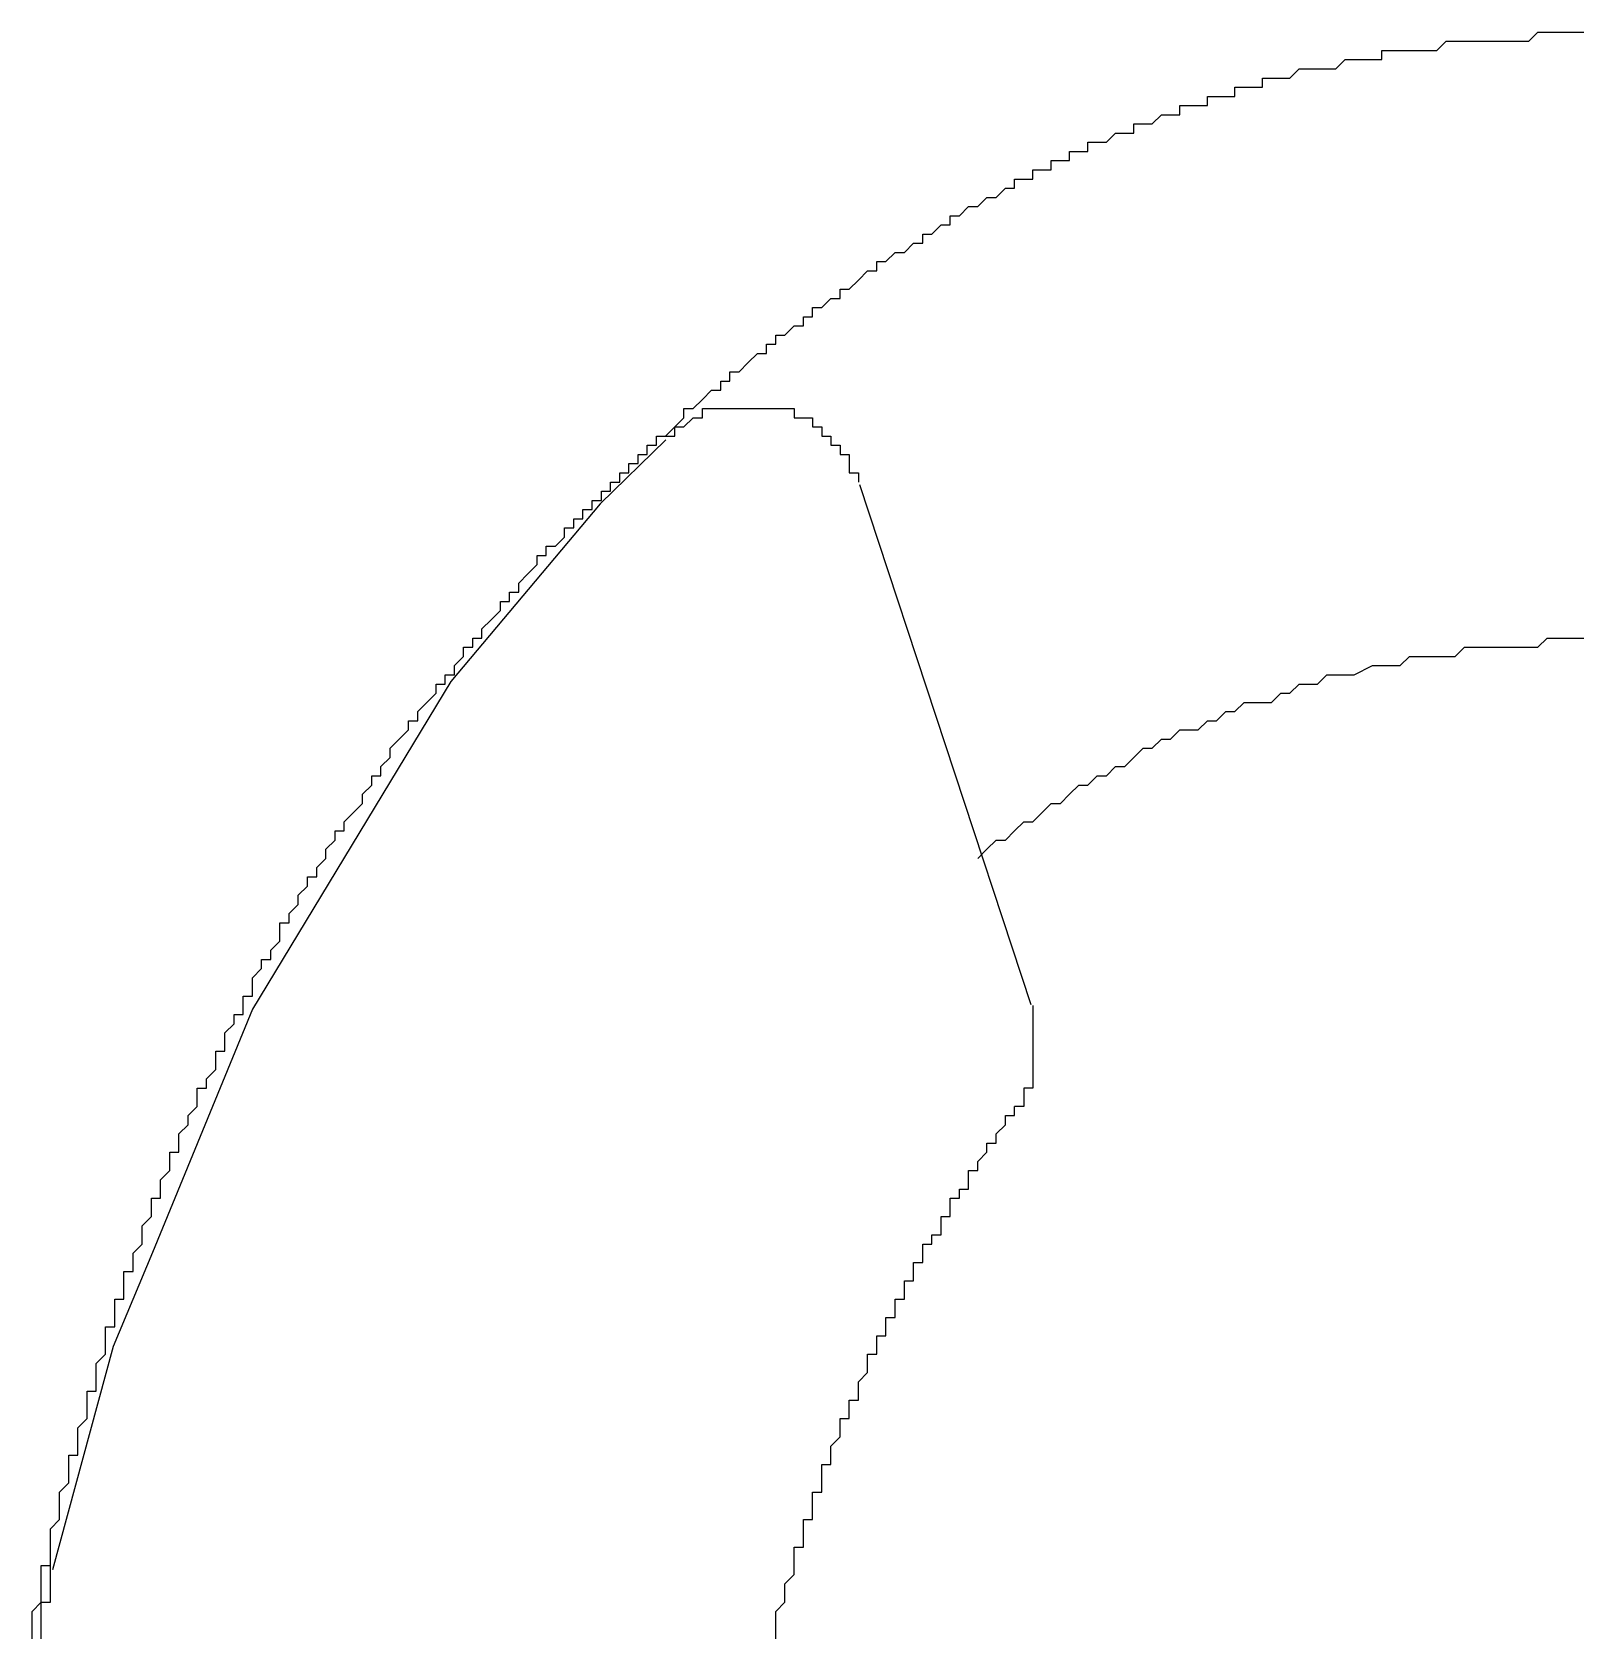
# Model space of a CAD drawing. Header units: inches. Extents: x -233729 to 737493, y -275239 to 196021.
# Drawn here: x 358954.1 to 359122.7, y -220600.3 to -220425.6 of the extents above; entities that cross this region are included whole.
import ezdxf

# ---------------------------------------------------------------- set-up
doc = ezdxf.new("R2010")
doc.units = ezdxf.units.IN
doc.header["$MEASUREMENT"] = 0
doc.layers.add('_FL_FAC_OFFICES', color=252, linetype='Continuous')
doc.layers.add('_FL_FAC_WALLS', color=252, linetype='Continuous')

# ---------------------------------------------------------------- blocks, each defined once
blk = doc.blocks.new('FL_Building')
at = {"layer": '_FL_FAC_OFFICES', "color": 0}
for p, q in [((2245923.19, -304749.54), (2245916.04, -304756.48)), ((2245963, -304811.06), (2245944.34, -304754.44)), ((2245916.04, -304756.48), (2245899.8, -304775.86)), ((2245899.8, -304775.86), (2245878.18, -304811.52)), ((2245878.18, -304811.52), (2245867.28, -304838.02)), ((2245867.28, -304838.02), (2245863.03, -304848.27)), ((2245863.03, -304848.27), (2245856.4, -304872.58))]:
    blk.add_line(p, q, dxfattribs=at)
for points in [[(2245960.18, -304722.12, 0), (2245961.18, -304722.12, 0), (2245961.18, -304721.12, 0), (2245962.18, -304721.12, 0), (2245962.18, -304721.12, 0), (2245963.18, -304721.12, 0), (2245963.18, -304720.12, 0), (2245964.18, -304720.12, 0), (2245964.18, -304720.12, 0), (2245965.18, -304720.12, 0), (2245965.18, -304719.12, 0), (2245966.18, -304719.12, 0), (2245966.18, -304719.12, 0), (2245966.18, -304719.12, 0), (2245967.18, -304719.12, 0), (2245967.18, -304718.12, 0), (2245968.18, -304718.12, 0), (2245968.18, -304718.12, 0), (2245969.18, -304718.12, 0), (2245969.18, -304717.12, 0), (2245970.18, -304717.12, 0), (2245970.18, -304717.12, 0), (2245971.18, -304717.12, 0), (2245971.18, -304717.12, 0), (2245972.18, -304716.12, 0), (2245972.18, -304716.12, 0), (2245973.18, -304716.12, 0), (2245973.18, -304716.12, 0), (2245974.18, -304716.12, 0), (2245974.18, -304715.12, 0), (2245975.18, -304715.12, 0), (2245975.18, -304715.12, 0), (2245976.18, -304715.12, 0), (2245976.18, -304715.12, 0), (2245977.18, -304714.12, 0), (2245977.18, -304714.12, 0), (2245978.18, -304714.12, 0), (2245978.18, -304714.12, 0), (2245979.18, -304714.12, 0), (2245979.18, -304713.12, 0), (2245980.18, -304713.12, 0), (2245980.18, -304713.12, 0), (2245981.18, -304713.12, 0), (2245981.18, -304713.12, 0), (2245982.18, -304713.12, 0), (2245982.18, -304712.12, 0), (2245983.18, -304712.12, 0), (2245983.18, -304712.12, 0), (2245984.18, -304712.12, 0), (2245984.18, -304712.12, 0), (2245985.18, -304712.12, 0), (2245985.18, -304711.12, 0), (2245986.18, -304711.12, 0), (2245986.18, -304711.12, 0), (2245987.18, -304711.12, 0), (2245987.18, -304711.12, 0), (2245988.18, -304711.12, 0), (2245988.18, -304710.12, 0), (2245989.18, -304710.12, 0), (2245989.18, -304710.12, 0), (2245990.18, -304710.12, 0), (2245990.18, -304710.12, 0), (2245991.18, -304710.12, 0), (2245991.18, -304710.12, 0), (2245992.18, -304709.12, 0), (2245992.18, -304709.12, 0), (2245993.18, -304709.12, 0), (2245993.18, -304709.12, 0), (2245994.18, -304709.12, 0), (2245995.18, -304709.12, 0), (2245995.18, -304709.12, 0), (2245996.18, -304709.12, 0), (2245996.18, -304709.12, 0), (2245997.18, -304708.12, 0), (2245997.18, -304708.12, 0), (2245998.18, -304708.12, 0), (2245998.18, -304708.12, 0), (2245999.18, -304708.12, 0), (2245999.18, -304708.12, 0), (2246000.18, -304708.12, 0), (2246000.18, -304708.12, 0), (2246001.18, -304708.12, 0), (2246001.18, -304707.12, 0), (2246002.18, -304707.12, 0), (2246002.18, -304707.12, 0), (2246003.18, -304707.12, 0), (2246003.18, -304707.12, 0), (2246004.18, -304707.12, 0), (2246004.18, -304707.12, 0), (2246005.18, -304707.12, 0), (2246006.18, -304707.12, 0), (2246006.18, -304707.12, 0), (2246007.18, -304707.12, 0), (2246007.18, -304707.12, 0), (2246008.18, -304706.12, 0), (2246008.18, -304706.12, 0), (2246009.18, -304706.12, 0), (2246009.18, -304706.12, 0), (2246010.18, -304706.12, 0), (2246010.18, -304706.12, 0), (2246011.18, -304706.12, 0), (2246011.18, -304706.12, 0), (2246012.18, -304706.12, 0), (2246012.18, -304706.12, 0), (2246013.18, -304706.12, 0), (2246013.18, -304706.12, 0), (2246014.18, -304706.12, 0), (2246014.18, -304706.12, 0), (2246015.18, -304706.12, 0), (2246016.18, -304706.12, 0), (2246016.18, -304706.12, 0), (2246017.18, -304706.12, 0), (2246017.18, -304706.12, 0), (2246018.18, -304705.12, 0), (2246018.18, -304705.12, 0), (2246019.18, -304705.12, 0), (2246019.18, -304705.12, 0), (2246020.18, -304705.12, 0), (2246020.18, -304705.12, 0), (2246021.18, -304705.12, 0), (2246021.18, -304705.12, 0), (2246022.18, -304705.12, 0), (2246022.18, -304705.12, 0), (2246023.18, -304705.12, 0)], [(2245900.18, -304774.12, 0), (2245900.18, -304774.12, 0), (2245901.18, -304773.12, 0), (2245901.18, -304773.12, 0), (2245901.18, -304772.12, 0), (2245902.18, -304772.12, 0), (2245902.18, -304771.12, 0), (2245903.18, -304771.12, 0), (2245903.18, -304770.12, 0), (2245903.18, -304770.12, 0), (2245904.18, -304769.12, 0), (2245904.18, -304769.12, 0), (2245905.18, -304768.12, 0), (2245905.18, -304768.12, 0), (2245905.18, -304767.12, 0), (2245906.18, -304767.12, 0), (2245906.18, -304766.12, 0), (2245907.18, -304766.12, 0), (2245907.18, -304765.12, 0), (2245907.18, -304765.12, 0), (2245908.18, -304764.12, 0), (2245908.18, -304764.12, 0), (2245909.18, -304763.12, 0), (2245909.18, -304763.12, 0), (2245909.18, -304762.12, 0), (2245910.18, -304762.12, 0), (2245910.18, -304761.12, 0), (2245911.18, -304761.12, 0), (2245911.18, -304761.12, 0), (2245912.18, -304760.12, 0), (2245912.18, -304760.12, 0), (2245912.18, -304759.12, 0), (2245913.18, -304759.12, 0), (2245913.18, -304758.12, 0), (2245914.18, -304758.12, 0), (2245914.18, -304757.12, 0), (2245915.18, -304757.12, 0), (2245915.18, -304756.12, 0), (2245915.18, -304756.12, 0), (2245916.18, -304756.12, 0), (2245916.18, -304755.12, 0), (2245917.18, -304755.12, 0), (2245917.18, -304754.12, 0), (2245918.18, -304754.12, 0), (2245918.18, -304753.12, 0), (2245919.18, -304753.12, 0), (2245919.18, -304752.12, 0), (2245919.18, -304752.12, 0), (2245920.18, -304752.12, 0), (2245920.18, -304751.12, 0), (2245921.18, -304751.12, 0), (2245921.18, -304750.12, 0), (2245922.18, -304750.12, 0), (2245922.18, -304749.12, 0), (2245923.18, -304749.12, 0), (2245923.18, -304749.12, 0), (2245924.18, -304748.12, 0), (2245924.18, -304748.12, 0), (2245925.18, -304747.12, 0), (2245925.18, -304747.12, 0), (2245925.18, -304746.12, 0), (2245926.18, -304746.12, 0), (2245926.18, -304746.12, 0), (2245927.18, -304745.12, 0), (2245927.18, -304745.12, 0), (2245928.18, -304744.12, 0), (2245928.18, -304744.12, 0), (2245929.18, -304744.12, 0), (2245929.18, -304743.12, 0), (2245930.18, -304743.12, 0), (2245930.18, -304742.12, 0), (2245931.18, -304742.12, 0), (2245931.18, -304742.12, 0), (2245932.18, -304741.12, 0), (2245932.18, -304741.12, 0), (2245933.18, -304740.12, 0), (2245933.18, -304740.12, 0), (2245934.18, -304740.12, 0), (2245934.18, -304739.12, 0), (2245935.18, -304739.12, 0), (2245935.18, -304738.12, 0), (2245936.18, -304738.12, 0), (2245936.18, -304738.12, 0), (2245937.18, -304737.12, 0), (2245937.18, -304737.12, 0), (2245938.18, -304737.12, 0), (2245938.18, -304736.12, 0), (2245939.18, -304736.12, 0), (2245939.18, -304735.12, 0), (2245940.18, -304735.12, 0), (2245940.18, -304735.12, 0), (2245941.18, -304734.12, 0), (2245941.18, -304734.12, 0), (2245942.18, -304734.12, 0), (2245942.18, -304733.12, 0), (2245943.18, -304733.12, 0), (2245943.18, -304733.12, 0), (2245944.18, -304732.12, 0), (2245944.18, -304732.12, 0), (2245945.18, -304731.12, 0), (2245945.18, -304731.12, 0), (2245946.18, -304731.12, 0), (2245946.18, -304730.12, 0), (2245947.18, -304730.12, 0), (2245947.18, -304730.12, 0), (2245948.18, -304729.12, 0), (2245948.18, -304729.12, 0), (2245949.18, -304729.12, 0), (2245950.18, -304728.12, 0), (2245950.18, -304728.12, 0), (2245951.18, -304728.12, 0), (2245951.18, -304727.12, 0), (2245952.18, -304727.12, 0), (2245952.18, -304727.12, 0), (2245953.18, -304726.12, 0), (2245953.18, -304726.12, 0), (2245954.18, -304726.12, 0), (2245954.18, -304725.12, 0), (2245955.18, -304725.12, 0), (2245955.18, -304725.12, 0), (2245956.18, -304724.12, 0), (2245956.18, -304724.12, 0), (2245957.18, -304724.12, 0), (2245958.18, -304723.12, 0), (2245958.18, -304723.12, 0), (2245959.18, -304723.12, 0), (2245959.18, -304723.12, 0), (2245960.18, -304722.12, 0), (2245960.18, -304722.12, 0)], [(2245923.18, -304749.12, 0), (2245923.18, -304749.12, 0), (2245923.18, -304749.12, 0), (2245923.18, -304749.12, 0), (2245924.18, -304749.12, 0), (2245924.18, -304749.12, 0), (2245924.18, -304749.12, 0), (2245924.18, -304748.12, 0), (2245924.18, -304748.12, 0), (2245924.18, -304748.12, 0), (2245925.18, -304748.12, 0), (2245925.18, -304748.12, 0), (2245925.18, -304748.12, 0), (2245925.18, -304748.12, 0), (2245925.18, -304748.12, 0), (2245925.18, -304748.12, 0), (2245926.18, -304747.12, 0), (2245926.18, -304747.12, 0), (2245926.18, -304747.12, 0), (2245926.18, -304747.12, 0), (2245926.18, -304747.12, 0), (2245926.18, -304747.12, 0), (2245927.18, -304747.12, 0), (2245927.18, -304747.12, 0), (2245927.18, -304747.12, 0), (2245927.18, -304747.12, 0), (2245927.18, -304746.12, 0), (2245928.18, -304746.12, 0), (2245928.18, -304746.12, 0), (2245928.18, -304746.12, 0), (2245928.18, -304746.12, 0), (2245928.18, -304746.12, 0), (2245929.18, -304746.12, 0), (2245929.18, -304746.12, 0), (2245929.18, -304746.12, 0), (2245929.18, -304746.12, 0), (2245929.18, -304746.12, 0), (2245930.18, -304746.12, 0), (2245930.18, -304746.12, 0), (2245930.18, -304746.12, 0), (2245930.18, -304746.12, 0), (2245930.18, -304746.12, 0), (2245931.18, -304746.12, 0), (2245931.18, -304746.12, 0), (2245931.18, -304746.12, 0), (2245931.18, -304746.12, 0), (2245931.18, -304746.12, 0), (2245932.18, -304746.12, 0), (2245932.18, -304746.12, 0), (2245932.18, -304746.12, 0), (2245932.18, -304746.12, 0), (2245932.18, -304746.12, 0), (2245933.18, -304746.12, 0), (2245933.18, -304746.12, 0), (2245933.18, -304746.12, 0), (2245933.18, -304746.12, 0), (2245933.18, -304746.12, 0), (2245934.18, -304746.12, 0), (2245934.18, -304746.12, 0), (2245934.18, -304746.12, 0), (2245934.18, -304746.12, 0), (2245934.18, -304746.12, 0), (2245935.18, -304746.12, 0), (2245935.18, -304746.12, 0), (2245935.18, -304746.12, 0), (2245935.18, -304746.12, 0), (2245935.18, -304746.12, 0), (2245936.18, -304746.12, 0), (2245936.18, -304746.12, 0), (2245936.18, -304746.12, 0), (2245936.18, -304746.12, 0), (2245936.18, -304746.12, 0), (2245937.18, -304746.12, 0), (2245937.18, -304746.12, 0), (2245937.18, -304747.12, 0), (2245937.18, -304747.12, 0), (2245937.18, -304747.12, 0), (2245937.18, -304747.12, 0), (2245938.18, -304747.12, 0), (2245938.18, -304747.12, 0), (2245938.18, -304747.12, 0), (2245938.18, -304747.12, 0), (2245938.18, -304747.12, 0), (2245939.18, -304747.12, 0), (2245939.18, -304747.12, 0), (2245939.18, -304748.12, 0), (2245939.18, -304748.12, 0), (2245939.18, -304748.12, 0), (2245939.18, -304748.12, 0), (2245940.18, -304748.12, 0), (2245940.18, -304748.12, 0), (2245940.18, -304748.12, 0), (2245940.18, -304748.12, 0), (2245940.18, -304749.12, 0), (2245940.18, -304749.12, 0), (2245941.18, -304749.12, 0), (2245941.18, -304749.12, 0), (2245941.18, -304749.12, 0), (2245941.18, -304749.12, 0), (2245941.18, -304749.12, 0), (2245941.18, -304749.12, 0), (2245941.18, -304750.12, 0), (2245942.18, -304750.12, 0), (2245942.18, -304750.12, 0), (2245942.18, -304750.12, 0), (2245942.18, -304750.12, 0), (2245942.18, -304750.12, 0), (2245942.18, -304751.12, 0), (2245942.18, -304751.12, 0), (2245942.18, -304751.12, 0), (2245943.18, -304751.12, 0), (2245943.18, -304751.12, 0), (2245943.18, -304751.12, 0), (2245943.18, -304752.12, 0), (2245943.18, -304752.12, 0), (2245943.18, -304752.12, 0), (2245943.18, -304752.12, 0), (2245943.18, -304752.12, 0), (2245943.18, -304752.12, 0), (2245943.18, -304753.12, 0), (2245944.18, -304753.12, 0), (2245944.18, -304753.12, 0), (2245944.18, -304753.12, 0), (2245944.18, -304753.12, 0), (2245944.18, -304754.12, 0), (2245944.18, -304754.12, 0), (2245944.18, -304754.12, 0), (2245944.18, -304754.12, 0), (2245944.18, -304754.12, 0)], [(2245957.18, -304795.12, 0), (2245958.18, -304794.12, 0), (2245959.18, -304793.12, 0), (2245960.18, -304793.12, 0), (2245961.18, -304792.12, 0), (2245962.18, -304791.12, 0), (2245963.18, -304791.12, 0), (2245964.18, -304790.12, 0), (2245965.18, -304789.12, 0), (2245966.18, -304789.12, 0), (2245967.18, -304788.12, 0), (2245968.18, -304787.12, 0), (2245969.18, -304787.12, 0), (2245970.18, -304786.12, 0), (2245971.18, -304786.12, 0), (2245972.18, -304785.12, 0), (2245973.18, -304785.12, 0), (2245974.18, -304784.12, 0), (2245975.18, -304783.12, 0), (2245976.18, -304783.12, 0), (2245977.18, -304782.12, 0), (2245978.18, -304782.12, 0), (2245979.18, -304781.12, 0), (2245980.18, -304781.12, 0), (2245981.18, -304781.12, 0), (2245982.18, -304780.12, 0), (2245983.18, -304780.12, 0), (2245984.18, -304779.12, 0), (2245985.18, -304779.12, 0), (2245986.18, -304778.12, 0), (2245987.18, -304778.12, 0), (2245989.18, -304778.12, 0), (2245990.18, -304777.12, 0), (2245991.18, -304777.12, 0), (2245992.18, -304776.12, 0), (2245993.18, -304776.12, 0), (2245994.18, -304776.12, 0), (2245995.18, -304775.12, 0), (2245996.18, -304775.12, 0), (2245997.18, -304775.12, 0), (2245998.18, -304775.12, 0), (2246000.18, -304774.12, 0), (2246001.18, -304774.12, 0), (2246002.18, -304774.12, 0), (2246003.18, -304774.12, 0), (2246004.18, -304773.12, 0), (2246005.18, -304773.12, 0), (2246006.18, -304773.12, 0), (2246007.18, -304773.12, 0), (2246009.18, -304773.12, 0), (2246010.18, -304772.12, 0), (2246011.18, -304772.12, 0), (2246012.18, -304772.12, 0), (2246013.18, -304772.12, 0), (2246014.18, -304772.12, 0), (2246015.18, -304772.12, 0), (2246016.18, -304772.12, 0), (2246018.18, -304772.12, 0), (2246019.18, -304771.12, 0), (2246020.18, -304771.12, 0), (2246021.18, -304771.12, 0), (2246022.18, -304771.12, 0), (2246023.18, -304771.12, 0)], [(2245862.18, -304848.12, 0), (2245862.18, -304847.12, 0), (2245862.18, -304846.12, 0), (2245863.18, -304846.12, 0), (2245863.18, -304845.12, 0), (2245863.18, -304845.12, 0), (2245863.18, -304844.12, 0), (2245863.18, -304843.12, 0), (2245864.18, -304843.12, 0), (2245864.18, -304842.12, 0), (2245864.18, -304841.12, 0), (2245864.18, -304841.12, 0), (2245864.18, -304840.12, 0), (2245865.18, -304840.12, 0), (2245865.18, -304839.12, 0), (2245865.18, -304838.12, 0), (2245865.18, -304838.12, 0), (2245866.18, -304837.12, 0), (2245866.18, -304837.12, 0), (2245866.18, -304836.12, 0), (2245866.18, -304835.12, 0), (2245866.18, -304835.12, 0), (2245867.18, -304834.12, 0), (2245867.18, -304834.12, 0), (2245867.18, -304833.12, 0), (2245867.18, -304832.12, 0), (2245868.18, -304832.12, 0), (2245868.18, -304831.12, 0), (2245868.18, -304830.12, 0), (2245868.18, -304830.12, 0), (2245869.18, -304829.12, 0), (2245869.18, -304829.12, 0), (2245869.18, -304828.12, 0), (2245869.18, -304827.12, 0), (2245870.18, -304827.12, 0), (2245870.18, -304826.12, 0), (2245870.18, -304826.12, 0), (2245870.18, -304825.12, 0), (2245871.18, -304824.12, 0), (2245871.18, -304824.12, 0), (2245871.18, -304823.12, 0), (2245871.18, -304823.12, 0), (2245872.18, -304822.12, 0), (2245872.18, -304822.12, 0), (2245872.18, -304821.12, 0), (2245872.18, -304820.12, 0), (2245873.18, -304820.12, 0), (2245873.18, -304819.12, 0), (2245873.18, -304819.12, 0), (2245874.18, -304818.12, 0), (2245874.18, -304817.12, 0), (2245874.18, -304817.12, 0), (2245874.18, -304816.12, 0), (2245875.18, -304816.12, 0), (2245875.18, -304815.12, 0), (2245875.18, -304814.12, 0), (2245875.18, -304814.12, 0), (2245876.18, -304813.12, 0), (2245876.18, -304813.12, 0), (2245876.18, -304812.12, 0), (2245877.18, -304812.12, 0), (2245877.18, -304811.12, 0), (2245877.18, -304810.12, 0), (2245878.18, -304810.12, 0), (2245878.18, -304809.12, 0), (2245878.18, -304809.12, 0), (2245878.18, -304808.12, 0), (2245879.18, -304807.12, 0), (2245879.18, -304807.12, 0), (2245879.18, -304806.12, 0), (2245880.18, -304806.12, 0), (2245880.18, -304805.12, 0), (2245880.18, -304805.12, 0), (2245881.18, -304804.12, 0), (2245881.18, -304803.12, 0), (2245881.18, -304803.12, 0), (2245881.18, -304802.12, 0), (2245882.18, -304802.12, 0), (2245882.18, -304801.12, 0), (2245882.18, -304801.12, 0), (2245883.18, -304800.12, 0), (2245883.18, -304800.12, 0), (2245883.18, -304799.12, 0), (2245884.18, -304798.12, 0), (2245884.18, -304798.12, 0), (2245884.18, -304797.12, 0), (2245885.18, -304797.12, 0), (2245885.18, -304796.12, 0), (2245885.18, -304796.12, 0), (2245886.18, -304795.12, 0), (2245886.18, -304794.12, 0), (2245886.18, -304794.12, 0), (2245887.18, -304793.12, 0), (2245887.18, -304793.12, 0), (2245887.18, -304792.12, 0), (2245888.18, -304792.12, 0), (2245888.18, -304791.12, 0), (2245888.18, -304791.12, 0), (2245889.18, -304790.12, 0), (2245889.18, -304790.12, 0), (2245890.18, -304789.12, 0), (2245890.18, -304788.12, 0), (2245890.18, -304788.12, 0), (2245891.18, -304787.12, 0), (2245891.18, -304787.12, 0), (2245891.18, -304786.12, 0), (2245892.18, -304786.12, 0), (2245892.18, -304785.12, 0), (2245892.18, -304785.12, 0), (2245893.18, -304784.12, 0), (2245893.18, -304784.12, 0), (2245893.18, -304783.12, 0), (2245894.18, -304782.12, 0), (2245894.18, -304782.12, 0), (2245895.18, -304781.12, 0), (2245895.18, -304781.12, 0), (2245895.18, -304780.12, 0), (2245896.18, -304780.12, 0), (2245896.18, -304779.12, 0), (2245896.18, -304779.12, 0), (2245897.18, -304778.12, 0), (2245897.18, -304778.12, 0), (2245898.18, -304777.12, 0), (2245898.18, -304777.12, 0), (2245898.18, -304776.12, 0), (2245899.18, -304776.12, 0), (2245899.18, -304775.12, 0), (2245900.18, -304775.12, 0), (2245900.18, -304774.12, 0)], [(2245963.18, -304811.12, 0), (2245963.18, -304811.12, 0), (2245963.18, -304811.12, 0), (2245963.18, -304811.12, 0), (2245963.18, -304811.12, 0), (2245963.18, -304811.12, 0), (2245963.18, -304811.12, 0), (2245963.18, -304812.12, 0), (2245963.18, -304812.12, 0), (2245963.18, -304812.12, 0), (2245963.18, -304812.12, 0), (2245963.18, -304812.12, 0), (2245963.18, -304812.12, 0), (2245963.18, -304812.12, 0), (2245963.18, -304812.12, 0), (2245963.18, -304812.12, 0), (2245963.18, -304812.12, 0), (2245963.18, -304812.12, 0), (2245963.18, -304813.12, 0), (2245963.18, -304813.12, 0), (2245963.18, -304813.12, 0), (2245963.18, -304813.12, 0), (2245963.18, -304813.12, 0), (2245963.18, -304813.12, 0), (2245963.18, -304813.12, 0), (2245963.18, -304813.12, 0), (2245963.18, -304813.12, 0), (2245963.18, -304813.12, 0), (2245963.18, -304813.12, 0), (2245963.18, -304814.12, 0), (2245963.18, -304814.12, 0), (2245963.18, -304814.12, 0), (2245963.18, -304814.12, 0), (2245963.18, -304814.12, 0), (2245963.18, -304814.12, 0), (2245963.18, -304814.12, 0), (2245963.18, -304814.12, 0), (2245963.18, -304814.12, 0), (2245963.18, -304814.12, 0), (2245963.18, -304814.12, 0), (2245963.18, -304815.12, 0), (2245963.18, -304815.12, 0), (2245963.18, -304815.12, 0), (2245963.18, -304815.12, 0), (2245963.18, -304815.12, 0), (2245963.18, -304815.12, 0), (2245963.18, -304815.12, 0), (2245963.18, -304815.12, 0), (2245963.18, -304815.12, 0), (2245963.18, -304815.12, 0), (2245963.18, -304816.12, 0), (2245963.18, -304816.12, 0), (2245963.18, -304816.12, 0), (2245963.18, -304816.12, 0), (2245963.18, -304816.12, 0), (2245963.18, -304816.12, 0), (2245963.18, -304816.12, 0), (2245963.18, -304816.12, 0), (2245963.18, -304816.12, 0), (2245963.18, -304816.12, 0), (2245963.18, -304816.12, 0), (2245963.18, -304817.12, 0), (2245963.18, -304817.12, 0), (2245963.18, -304817.12, 0), (2245963.18, -304817.12, 0), (2245963.18, -304817.12, 0), (2245963.18, -304817.12, 0), (2245963.18, -304817.12, 0), (2245963.18, -304817.12, 0), (2245963.18, -304817.12, 0), (2245963.18, -304817.12, 0), (2245963.18, -304817.12, 0), (2245963.18, -304818.12, 0), (2245963.18, -304818.12, 0), (2245963.18, -304818.12, 0), (2245963.18, -304818.12, 0), (2245963.18, -304818.12, 0), (2245963.18, -304818.12, 0), (2245963.18, -304818.12, 0), (2245963.18, -304818.12, 0), (2245963.18, -304818.12, 0), (2245963.18, -304818.12, 0), (2245963.18, -304818.12, 0), (2245963.18, -304819.12, 0), (2245963.18, -304819.12, 0), (2245963.18, -304819.12, 0), (2245963.18, -304819.12, 0), (2245963.18, -304819.12, 0), (2245963.18, -304819.12, 0), (2245963.18, -304819.12, 0), (2245963.18, -304819.12, 0), (2245963.18, -304819.12, 0), (2245963.18, -304819.12, 0), (2245963.18, -304819.12, 0), (2245963.18, -304820.12, 0), (2245963.18, -304820.12, 0), (2245963.18, -304820.12, 0), (2245962.18, -304820.12, 0), (2245962.18, -304820.12, 0), (2245962.18, -304820.12, 0), (2245962.18, -304820.12, 0), (2245962.18, -304820.12, 0), (2245962.18, -304820.12, 0), (2245962.18, -304820.12, 0), (2245962.18, -304820.12, 0), (2245962.18, -304820.12, 0), (2245962.18, -304821.12, 0), (2245962.18, -304821.12, 0), (2245962.18, -304821.12, 0), (2245962.18, -304821.12, 0), (2245962.18, -304821.12, 0), (2245962.18, -304821.12, 0), (2245962.18, -304821.12, 0), (2245962.18, -304821.12, 0), (2245962.18, -304821.12, 0), (2245962.18, -304821.12, 0), (2245962.18, -304821.12, 0), (2245962.18, -304821.12, 0), (2245962.18, -304822.12, 0), (2245962.18, -304822.12, 0), (2245962.18, -304822.12, 0), (2245961.18, -304822.12, 0), (2245961.18, -304822.12, 0), (2245961.18, -304822.12, 0), (2245961.18, -304822.12, 0), (2245961.18, -304822.12, 0), (2245961.18, -304822.12, 0), (2245961.18, -304822.12, 0), (2245961.18, -304822.12, 0)], [(2245937.18, -304870.12, 0), (2245938.18, -304870.12, 0), (2245938.18, -304869.12, 0), (2245938.18, -304869.12, 0), (2245938.18, -304868.12, 0), (2245938.18, -304868.12, 0), (2245938.18, -304868.12, 0), (2245938.18, -304867.12, 0), (2245939.18, -304867.12, 0), (2245939.18, -304866.12, 0), (2245939.18, -304866.12, 0), (2245939.18, -304866.12, 0), (2245939.18, -304865.12, 0), (2245939.18, -304865.12, 0), (2245939.18, -304864.12, 0), (2245939.18, -304864.12, 0), (2245940.18, -304864.12, 0), (2245940.18, -304863.12, 0), (2245940.18, -304863.12, 0), (2245940.18, -304862.12, 0), (2245940.18, -304862.12, 0), (2245940.18, -304862.12, 0), (2245940.18, -304861.12, 0), (2245941.18, -304861.12, 0), (2245941.18, -304860.12, 0), (2245941.18, -304860.12, 0), (2245941.18, -304860.12, 0), (2245941.18, -304859.12, 0), (2245941.18, -304859.12, 0), (2245941.18, -304859.12, 0), (2245942.18, -304858.12, 0), (2245942.18, -304858.12, 0), (2245942.18, -304857.12, 0), (2245942.18, -304857.12, 0), (2245942.18, -304857.12, 0), (2245942.18, -304856.12, 0), (2245943.18, -304856.12, 0), (2245943.18, -304855.12, 0), (2245943.18, -304855.12, 0), (2245943.18, -304855.12, 0), (2245943.18, -304854.12, 0), (2245943.18, -304854.12, 0), (2245944.18, -304854.12, 0), (2245944.18, -304853.12, 0), (2245944.18, -304853.12, 0), (2245944.18, -304852.12, 0), (2245944.18, -304852.12, 0), (2245944.18, -304852.12, 0), (2245945.18, -304851.12, 0), (2245945.18, -304851.12, 0), (2245945.18, -304850.12, 0), (2245945.18, -304850.12, 0), (2245945.18, -304850.12, 0), (2245945.18, -304849.12, 0), (2245946.18, -304849.12, 0), (2245946.18, -304849.12, 0), (2245946.18, -304848.12, 0), (2245946.18, -304848.12, 0), (2245946.18, -304847.12, 0), (2245946.18, -304847.12, 0), (2245947.18, -304847.12, 0), (2245947.18, -304846.12, 0), (2245947.18, -304846.12, 0), (2245947.18, -304846.12, 0), (2245947.18, -304845.12, 0), (2245948.18, -304845.12, 0), (2245948.18, -304844.12, 0), (2245948.18, -304844.12, 0), (2245948.18, -304844.12, 0), (2245948.18, -304843.12, 0), (2245949.18, -304843.12, 0), (2245949.18, -304843.12, 0), (2245949.18, -304842.12, 0), (2245949.18, -304842.12, 0), (2245949.18, -304841.12, 0), (2245949.18, -304841.12, 0), (2245950.18, -304841.12, 0), (2245950.18, -304840.12, 0), (2245950.18, -304840.12, 0), (2245950.18, -304840.12, 0), (2245950.18, -304839.12, 0), (2245951.18, -304839.12, 0), (2245951.18, -304839.12, 0), (2245951.18, -304838.12, 0), (2245951.18, -304838.12, 0), (2245951.18, -304837.12, 0), (2245952.18, -304837.12, 0), (2245952.18, -304837.12, 0), (2245952.18, -304836.12, 0), (2245952.18, -304836.12, 0), (2245953.18, -304836.12, 0), (2245953.18, -304835.12, 0), (2245953.18, -304835.12, 0), (2245953.18, -304835.12, 0), (2245953.18, -304834.12, 0), (2245954.18, -304834.12, 0), (2245954.18, -304833.12, 0), (2245954.18, -304833.12, 0), (2245954.18, -304833.12, 0), (2245954.18, -304832.12, 0), (2245955.18, -304832.12, 0), (2245955.18, -304832.12, 0), (2245955.18, -304831.12, 0), (2245955.18, -304831.12, 0), (2245956.18, -304831.12, 0), (2245956.18, -304830.12, 0), (2245956.18, -304830.12, 0), (2245956.18, -304830.12, 0), (2245956.18, -304829.12, 0), (2245957.18, -304829.12, 0), (2245957.18, -304828.12, 0), (2245957.18, -304828.12, 0), (2245957.18, -304828.12, 0), (2245958.18, -304827.12, 0), (2245958.18, -304827.12, 0), (2245958.18, -304827.12, 0), (2245958.18, -304826.12, 0), (2245958.18, -304826.12, 0), (2245959.18, -304826.12, 0), (2245959.18, -304825.12, 0), (2245959.18, -304825.12, 0), (2245959.18, -304825.12, 0), (2245960.18, -304824.12, 0), (2245960.18, -304824.12, 0), (2245960.18, -304824.12, 0), (2245960.18, -304823.12, 0), (2245961.18, -304823.12, 0), (2245961.18, -304823.12, 0), (2245961.18, -304822.12, 0)], [(2245854.18, -304880.12, 0), (2245854.18, -304879.12, 0), (2245854.18, -304878.12, 0), (2245854.18, -304877.12, 0), (2245854.18, -304877.12, 0), (2245855.18, -304876.12, 0), (2245855.18, -304875.12, 0), (2245855.18, -304875.12, 0), (2245855.18, -304874.12, 0), (2245855.18, -304873.12, 0), (2245855.18, -304872.12, 0), (2245856.18, -304872.12, 0), (2245856.18, -304871.12, 0), (2245856.18, -304870.12, 0), (2245856.18, -304870.12, 0), (2245856.18, -304869.12, 0), (2245856.18, -304868.12, 0), (2245857.18, -304867.12, 0), (2245857.18, -304867.12, 0), (2245857.18, -304866.12, 0), (2245857.18, -304865.12, 0), (2245857.18, -304865.12, 0), (2245857.18, -304864.12, 0), (2245858.18, -304863.12, 0), (2245858.18, -304862.12, 0), (2245858.18, -304862.12, 0), (2245858.18, -304861.12, 0), (2245858.18, -304860.12, 0), (2245859.18, -304860.12, 0), (2245859.18, -304859.12, 0), (2245859.18, -304858.12, 0), (2245859.18, -304857.12, 0), (2245859.18, -304857.12, 0), (2245860.18, -304856.12, 0), (2245860.18, -304855.12, 0), (2245860.18, -304855.12, 0), (2245860.18, -304854.12, 0), (2245860.18, -304853.12, 0), (2245861.18, -304853.12, 0), (2245861.18, -304852.12, 0), (2245861.18, -304851.12, 0), (2245861.18, -304850.12, 0), (2245861.18, -304850.12, 0), (2245862.18, -304849.12, 0), (2245862.18, -304848.12, 0), (2245862.18, -304848.12, 0)], [(2245935.18, -304880.12, 0), (2245935.18, -304879.12, 0), (2245935.18, -304879.12, 0), (2245935.18, -304878.12, 0), (2245935.18, -304877.12, 0), (2245935.18, -304877.12, 0), (2245936.18, -304876.12, 0), (2245936.18, -304876.12, 0), (2245936.18, -304875.12, 0), (2245936.18, -304875.12, 0), (2245936.18, -304874.12, 0), (2245936.18, -304874.12, 0), (2245937.18, -304873.12, 0), (2245937.18, -304873.12, 0), (2245937.18, -304872.12, 0), (2245937.18, -304872.12, 0), (2245937.18, -304871.12, 0), (2245937.18, -304871.12, 0), (2245937.18, -304870.12, 0)], [(2245855.18, -304880.12, 0), (2245855.18, -304879.12, 0), (2245855.18, -304879.12, 0), (2245855.18, -304878.12, 0), (2245855.18, -304878.12, 0), (2245855.18, -304877.12, 0), (2245855.18, -304877.12, 0), (2245855.18, -304876.12, 0), (2245856.18, -304876.12, 0), (2245856.18, -304875.12, 0), (2245856.18, -304875.12, 0), (2245856.18, -304874.12, 0), (2245856.18, -304873.12, 0), (2245856.18, -304873.12, 0), (2245856.18, -304872.12, 0)]]:
    blk.add_polyline3d(points, dxfattribs=at)
blk = doc.blocks.new('A$C667968a6')
at = {"layer": '_FL_FAC_WALLS', "linetype": 'Continuous', "lineweight": -3}
blk.add_blockref('FL_Building', (-2249813.75, 156686.16), dxfattribs=at)

msp = doc.modelspace()

# ---------------------------------------------------------------- block references
msp.add_blockref('A$C667968a6', (362913.6874, -72406.61113, -162219.4368))

doc.saveas('drawing.dxf')
